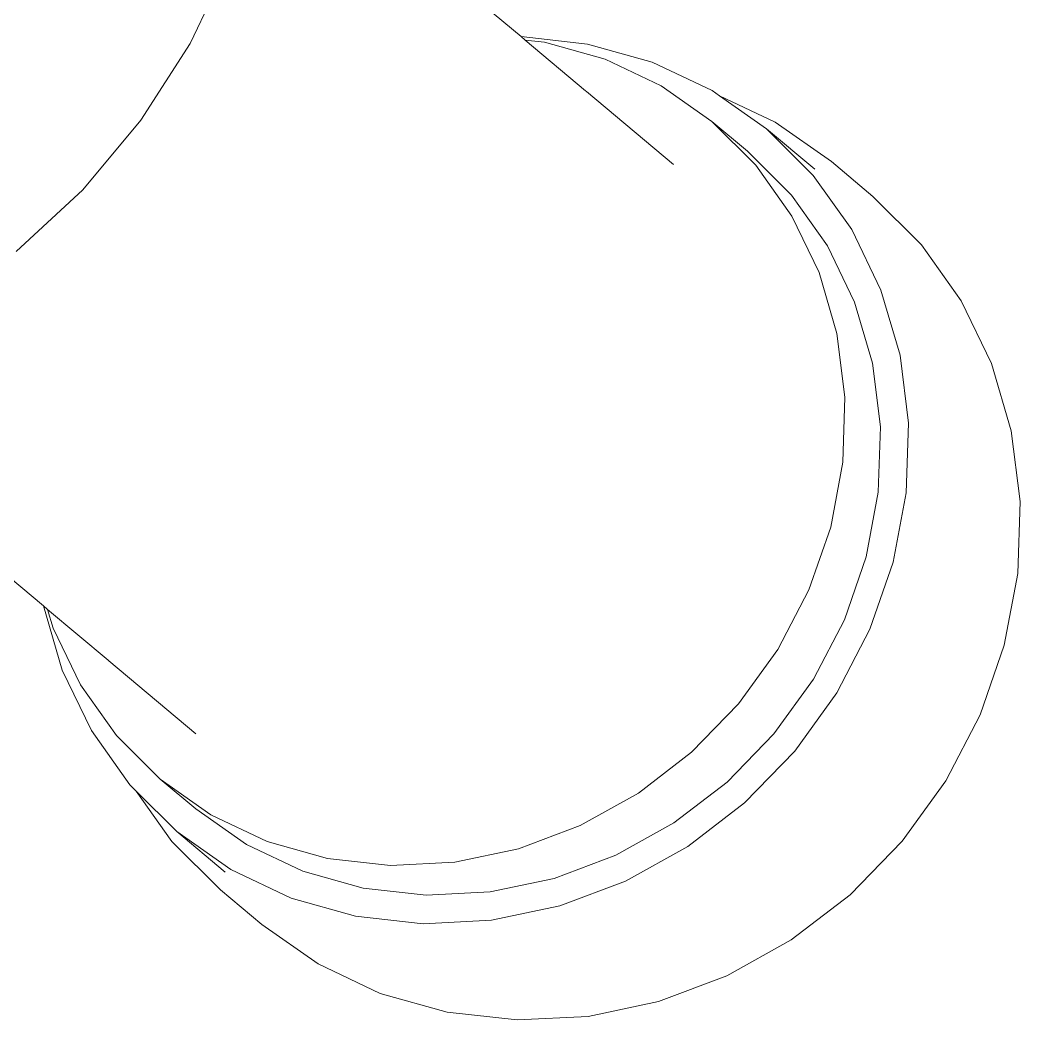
# Model space of a CAD drawing. Header units: metres. Extents: x 822482 to 822767, y 9662202 to 9662512.
# Drawn here: x 822661.87299 to 822661.90961, y 9662367.45537 to 9662367.49199 of the extents above; entities that cross this region are included whole.
import ezdxf

# ---------------------------------------------------------------- set-up
doc = ezdxf.new("R2010")
doc.units = ezdxf.units.M
doc.layers.add('#ARQ_MOB', color=250, linetype='Continuous', lineweight=0)
doc.layers.add('ARQ_NE_MOBILIÁRIOS', color=251, linetype='Continuous', lineweight=0)

# ---------------------------------------------------------------- blocks, each defined once
blk = doc.blocks.new('BEBEDOURO ACQUA GELATA')
at = {"layer": '#ARQ_MOB'}
for p, q in [((55941.3336, -10123.8948), (55941.0833, -10123.9163)), ((55941.3336, -10123.8948), (55941.0833, -10123.9163)), ((55941.3336, -10123.8948), (55941.0833, -10123.9163)), ((55941.3336, -10123.8948), (55941.0833, -10123.9163)), ((55941.3336, -10123.8948), (55941.0833, -10123.9163)), ((55941.3336, -10123.8948), (55941.0833, -10123.9163)), ((55941.3336, -10123.8948), (55941.0833, -10123.9163)), ((55941.3336, -10123.8948), (55941.0833, -10123.9163)), ((55941.5316, -10123.8948), (55941.3336, -10123.8948)), ((55941.5316, -10123.8948), (55941.3336, -10123.8948)), ((55941.5316, -10123.8948), (55941.3336, -10123.8948)), ((55941.5316, -10123.8948), (55941.3336, -10123.8948)), ((55941.5316, -10123.8948), (55941.3336, -10123.8948)), ((55941.5316, -10123.8948), (55941.3336, -10123.8948)), ((55941.5316, -10123.8948), (55941.3336, -10123.8948)), ((55941.5316, -10123.8948), (55941.3336, -10123.8948)), ((55941.7818, -10123.9163), (55941.5316, -10123.8948)), ((55941.7818, -10123.9163), (55941.5316, -10123.8948)), ((55941.7818, -10123.9163), (55941.5316, -10123.8948)), ((55941.7818, -10123.9163), (55941.5316, -10123.8948)), ((55941.7818, -10123.9163), (55941.5316, -10123.8948)), ((55941.7818, -10123.9163), (55941.5316, -10123.8948)), ((55941.7818, -10123.9163), (55941.5316, -10123.8948)), ((55941.7818, -10123.9163), (55941.5316, -10123.8948)), ((55941.0833, -10123.9163), (55940.865, -10123.9733)), ((55941.0833, -10123.9163), (55940.865, -10123.9733)), ((55941.0833, -10123.9163), (55940.865, -10123.9733)), ((55941.0833, -10123.9163), (55940.865, -10123.9733)), ((55941.0833, -10123.9163), (55940.865, -10123.9733)), ((55941.0833, -10123.9163), (55940.865, -10123.9733)), ((55941.0833, -10123.9163), (55940.865, -10123.9733)), ((55941.0833, -10123.9163), (55940.865, -10123.9733)), ((55942.026, -10123.98), (55941.7818, -10123.9163)), ((55942.026, -10123.98), (55941.7818, -10123.9163)), ((55942.026, -10123.98), (55941.7818, -10123.9163)), ((55942.026, -10123.98), (55941.7818, -10123.9163)), ((55942.026, -10123.98), (55941.7818, -10123.9163)), ((55942.026, -10123.98), (55941.7818, -10123.9163)), ((55942.026, -10123.98), (55941.7818, -10123.9163)), ((55942.026, -10123.98), (55941.7818, -10123.9163)), ((55940.5967, -10124.0376), (55940.8323, -10123.9761)), ((55940.5967, -10124.0376), (55940.8323, -10123.9761)), ((55940.5967, -10124.0376), (55940.8323, -10123.9761)), ((55940.5967, -10124.0376), (55940.8323, -10123.9761)), ((55940.5967, -10124.0376), (55940.8323, -10123.9761)), ((55940.5967, -10124.0376), (55940.8323, -10123.9761)), ((55940.5967, -10124.0376), (55940.8323, -10123.9761)), ((55940.5967, -10124.0376), (55940.8323, -10123.9761)), ((55940.8323, -10123.9761), (55940.865, -10123.9733)), ((55940.8323, -10123.9761), (55940.865, -10123.9733)), ((55940.8323, -10123.9761), (55940.865, -10123.9733)), ((55940.8323, -10123.9761), (55940.865, -10123.9733)), ((55940.8323, -10123.9761), (55940.865, -10123.9733)), ((55940.8323, -10123.9761), (55940.865, -10123.9733)), ((55940.8323, -10123.9761), (55940.865, -10123.9733)), ((55940.8323, -10123.9761), (55940.865, -10123.9733)), ((55940.865, -10123.9733), (55941.0739, -10123.9554)), ((55940.865, -10123.9733), (55941.0739, -10123.9554)), ((55940.865, -10123.9733), (55941.0739, -10123.9554)), ((55940.865, -10123.9733), (55941.0739, -10123.9554)), ((55940.865, -10123.9733), (55941.0739, -10123.9554)), ((55940.865, -10123.9733), (55941.0739, -10123.9554)), ((55940.865, -10123.9733), (55941.0739, -10123.9554)), ((55940.865, -10123.9733), (55941.0739, -10123.9554)), ((55941.0739, -10123.9554), (55941.3155, -10123.9761)), ((55941.0739, -10123.9554), (55941.3052, -10123.9554)), ((55941.0739, -10123.9554), (55941.3155, -10123.9761)), ((55941.0739, -10123.9554), (55941.3052, -10123.9554)), ((55941.0739, -10123.9554), (55941.3155, -10123.9761)), ((55941.0739, -10123.9554), (55941.3052, -10123.9554)), ((55941.0739, -10123.9554), (55941.3155, -10123.9761)), ((55941.0739, -10123.9554), (55941.3052, -10123.9554)), ((55941.0739, -10123.9554), (55941.3155, -10123.9761)), ((55941.0739, -10123.9554), (55941.3052, -10123.9554)), ((55941.0739, -10123.9554), (55941.3155, -10123.9761)), ((55941.0739, -10123.9554), (55941.3052, -10123.9554)), ((55941.0739, -10123.9554), (55941.3155, -10123.9761)), ((55941.0739, -10123.9554), (55941.3052, -10123.9554)), ((55941.0739, -10123.9554), (55941.3155, -10123.9761)), ((55941.0739, -10123.9554), (55941.3052, -10123.9554)), ((55941.3155, -10123.9761), (55941.5511, -10124.0376)), ((55941.3155, -10123.9761), (55941.5511, -10124.0376)), ((55941.3155, -10123.9761), (55941.5511, -10124.0376)), ((55941.3155, -10123.9761), (55941.5511, -10124.0376)), ((55941.3155, -10123.9761), (55941.5511, -10124.0376)), ((55941.3155, -10123.9761), (55941.5511, -10124.0376)), ((55941.3155, -10123.9761), (55941.5511, -10124.0376)), ((55941.3155, -10123.9761), (55941.5511, -10124.0376)), ((55942.2579, -10124.0845), (55942.026, -10123.98)), ((55942.2579, -10124.0845), (55942.026, -10123.98)), ((55942.2579, -10124.0845), (55942.026, -10123.98)), ((55942.2579, -10124.0845), (55942.026, -10123.98)), ((55942.2579, -10124.0845), (55942.026, -10123.98)), ((55942.2579, -10124.0845), (55942.026, -10123.98)), ((55942.2579, -10124.0845), (55942.026, -10123.98)), ((55942.2579, -10124.0845), (55942.026, -10123.98)), ((55940.3728, -10124.1385), (55940.5967, -10124.0376)), ((55940.3728, -10124.1385), (55940.5967, -10124.0376)), ((55940.3728, -10124.1385), (55940.5967, -10124.0376)), ((55940.3728, -10124.1385), (55940.5967, -10124.0376)), ((55940.3728, -10124.1385), (55940.5967, -10124.0376)), ((55940.3728, -10124.1385), (55940.5967, -10124.0376)), ((55940.3728, -10124.1385), (55940.5967, -10124.0376)), ((55940.3728, -10124.1385), (55940.5967, -10124.0376)), ((55941.5511, -10124.0376), (55941.775, -10124.1385)), ((55941.5511, -10124.0376), (55941.775, -10124.1385)), ((55941.5511, -10124.0376), (55941.775, -10124.1385)), ((55941.5511, -10124.0376), (55941.775, -10124.1385)), ((55941.5511, -10124.0376), (55941.775, -10124.1385)), ((55941.5511, -10124.0376), (55941.775, -10124.1385)), ((55941.5511, -10124.0376), (55941.775, -10124.1385)), ((55941.5511, -10124.0376), (55941.775, -10124.1385)), ((55940.6783, -10124.0827), (55940.4578, -10124.1403)), ((55940.6783, -10124.0827), (55940.4578, -10124.1403)), ((55940.6783, -10124.0827), (55940.4578, -10124.1403)), ((55940.6783, -10124.0827), (55940.4578, -10124.1403)), ((55940.6783, -10124.0827), (55940.4578, -10124.1403)), ((55940.6783, -10124.0827), (55940.4578, -10124.1403)), ((55940.6783, -10124.0827), (55940.4578, -10124.1403)), ((55940.6783, -10124.0827), (55940.4578, -10124.1403)), ((55940.9044, -10124.0634), (55940.6783, -10124.0827)), ((55940.9044, -10124.0634), (55940.6783, -10124.0827)), ((55940.9044, -10124.0634), (55940.6783, -10124.0827)), ((55940.9044, -10124.0634), (55940.6783, -10124.0827)), ((55940.9044, -10124.0634), (55940.6783, -10124.0827)), ((55940.9044, -10124.0634), (55940.6783, -10124.0827)), ((55940.9044, -10124.0634), (55940.6783, -10124.0827)), ((55940.9044, -10124.0634), (55940.6783, -10124.0827)), ((55941.0739, -10124.0634), (55940.9044, -10124.0634)), ((55941.1304, -10124.0827), (55940.9044, -10124.0634)), ((55941.0739, -10124.0634), (55940.9044, -10124.0634)), ((55941.1304, -10124.0827), (55940.9044, -10124.0634)), ((55941.0739, -10124.0634), (55940.9044, -10124.0634)), ((55941.1304, -10124.0827), (55940.9044, -10124.0634)), ((55941.0739, -10124.0634), (55940.9044, -10124.0634)), ((55941.1304, -10124.0827), (55940.9044, -10124.0634)), ((55941.0739, -10124.0634), (55940.9044, -10124.0634)), ((55941.1304, -10124.0827), (55940.9044, -10124.0634)), ((55941.0739, -10124.0634), (55940.9044, -10124.0634)), ((55941.1304, -10124.0827), (55940.9044, -10124.0634)), ((55941.0739, -10124.0634), (55940.9044, -10124.0634)), ((55941.1304, -10124.0827), (55940.9044, -10124.0634)), ((55941.0739, -10124.0634), (55940.9044, -10124.0634)), ((55941.1304, -10124.0827), (55940.9044, -10124.0634)), ((55941.3, -10124.0827), (55941.0739, -10124.0634)), ((55941.3, -10124.0827), (55941.0739, -10124.0634)), ((55941.3, -10124.0827), (55941.0739, -10124.0634)), ((55941.3, -10124.0827), (55941.0739, -10124.0634)), ((55941.3, -10124.0827), (55941.0739, -10124.0634)), ((55941.3, -10124.0827), (55941.0739, -10124.0634)), ((55941.3, -10124.0827), (55941.0739, -10124.0634)), ((55941.3, -10124.0827), (55941.0739, -10124.0634)), ((55941.3509, -10124.1403), (55941.1304, -10124.0827)), ((55941.3509, -10124.1403), (55941.1304, -10124.0827)), ((55941.3509, -10124.1403), (55941.1304, -10124.0827)), ((55941.3509, -10124.1403), (55941.1304, -10124.0827)), ((55941.3509, -10124.1403), (55941.1304, -10124.0827)), ((55941.3509, -10124.1403), (55941.1304, -10124.0827)), ((55941.3509, -10124.1403), (55941.1304, -10124.0827)), ((55941.3509, -10124.1403), (55941.1304, -10124.0827)), ((55941.5205, -10124.1403), (55941.3, -10124.0827)), ((55941.5205, -10124.1403), (55941.3, -10124.0827)), ((55941.5205, -10124.1403), (55941.3, -10124.0827)), ((55941.5205, -10124.1403), (55941.3, -10124.0827)), ((55941.5205, -10124.1403), (55941.3, -10124.0827)), ((55941.5205, -10124.1403), (55941.3, -10124.0827)), ((55941.5205, -10124.1403), (55941.3, -10124.0827)), ((55941.5205, -10124.1403), (55941.3, -10124.0827)), ((55942.472, -10124.2272), (55942.2579, -10124.0845)), ((55942.472, -10124.2272), (55942.2579, -10124.0845)), ((55942.472, -10124.2272), (55942.2579, -10124.0845)), ((55942.472, -10124.2272), (55942.2579, -10124.0845)), ((55942.472, -10124.2272), (55942.2579, -10124.0845)), ((55942.472, -10124.2272), (55942.2579, -10124.0845)), ((55942.472, -10124.2272), (55942.2579, -10124.0845)), ((55942.472, -10124.2272), (55942.2579, -10124.0845)), ((55940.1688, -10124.2744), (55940.3728, -10124.1385)), ((55940.1688, -10124.2744), (55940.3728, -10124.1385)), ((55940.1688, -10124.2744), (55940.3728, -10124.1385)), ((55940.1688, -10124.2744), (55940.3728, -10124.1385)), ((55940.1688, -10124.2744), (55940.3728, -10124.1385)), ((55940.1688, -10124.2744), (55940.3728, -10124.1385)), ((55940.1688, -10124.2744), (55940.3728, -10124.1385)), ((55940.1688, -10124.2744), (55940.3728, -10124.1385)), ((55940.4578, -10124.1403), (55940.2483, -10124.2347)), ((55940.4578, -10124.1403), (55940.2483, -10124.2347)), ((55940.4578, -10124.1403), (55940.2483, -10124.2347)), ((55940.4578, -10124.1403), (55940.2483, -10124.2347)), ((55940.4578, -10124.1403), (55940.2483, -10124.2347)), ((55940.4578, -10124.1403), (55940.2483, -10124.2347)), ((55940.4578, -10124.1403), (55940.2483, -10124.2347)), ((55940.4578, -10124.1403), (55940.2483, -10124.2347)), ((55941.5604, -10124.2347), (55941.3509, -10124.1403)), ((55941.5604, -10124.2347), (55941.3509, -10124.1403)), ((55941.5604, -10124.2347), (55941.3509, -10124.1403)), ((55941.5604, -10124.2347), (55941.3509, -10124.1403)), ((55941.5604, -10124.2347), (55941.3509, -10124.1403)), ((55941.5604, -10124.2347), (55941.3509, -10124.1403)), ((55941.5604, -10124.2347), (55941.3509, -10124.1403)), ((55941.5604, -10124.2347), (55941.3509, -10124.1403)), ((55941.7299, -10124.2347), (55941.5205, -10124.1403)), ((55941.7299, -10124.2347), (55941.5205, -10124.1403)), ((55941.7299, -10124.2347), (55941.5205, -10124.1403)), ((55941.7299, -10124.2347), (55941.5205, -10124.1403)), ((55941.7299, -10124.2347), (55941.5205, -10124.1403)), ((55941.7299, -10124.2347), (55941.5205, -10124.1403)), ((55941.7299, -10124.2347), (55941.5205, -10124.1403)), ((55941.7299, -10124.2347), (55941.5205, -10124.1403)), ((55941.775, -10124.1385), (55941.9816, -10124.2762)), ((55941.775, -10124.1385), (55941.9816, -10124.2762)), ((55941.775, -10124.1385), (55941.9816, -10124.2762)), ((55941.775, -10124.1385), (55941.9816, -10124.2762)), ((55941.775, -10124.1385), (55941.9816, -10124.2762)), ((55941.775, -10124.1385), (55941.9816, -10124.2762)), ((55941.775, -10124.1385), (55941.9816, -10124.2762)), ((55941.775, -10124.1385), (55941.9816, -10124.2762)), ((55940.2483, -10124.2347), (55940.1887, -10124.2744)), ((55940.2483, -10124.2347), (55940.1887, -10124.2744)), ((55940.2483, -10124.2347), (55940.1887, -10124.2744)), ((55940.2483, -10124.2347), (55940.1887, -10124.2744)), ((55940.2483, -10124.2347), (55940.1887, -10124.2744)), ((55940.2483, -10124.2347), (55940.1887, -10124.2744)), ((55940.2483, -10124.2347), (55940.1887, -10124.2744)), ((55940.2483, -10124.2347), (55940.1887, -10124.2744)), ((55941.7537, -10124.3636), (55941.5604, -10124.2347)), ((55941.7537, -10124.3636), (55941.5604, -10124.2347)), ((55941.7537, -10124.3636), (55941.5604, -10124.2347)), ((55941.7537, -10124.3636), (55941.5604, -10124.2347)), ((55941.7537, -10124.3636), (55941.5604, -10124.2347)), ((55941.7537, -10124.3636), (55941.5604, -10124.2347)), ((55941.7537, -10124.3636), (55941.5604, -10124.2347)), ((55941.7537, -10124.3636), (55941.5604, -10124.2347)), ((55941.9233, -10124.3636), (55941.7299, -10124.2347)), ((55941.9233, -10124.3636), (55941.7299, -10124.2347)), ((55941.9233, -10124.3636), (55941.7299, -10124.2347)), ((55941.9233, -10124.3636), (55941.7299, -10124.2347)), ((55941.9233, -10124.3636), (55941.7299, -10124.2347)), ((55941.9233, -10124.3636), (55941.7299, -10124.2347)), ((55941.9233, -10124.3636), (55941.7299, -10124.2347)), ((55941.9233, -10124.3636), (55941.7299, -10124.2347)), ((55942.6629, -10124.4046), (55942.472, -10124.2272)), ((55942.6629, -10124.4046), (55942.472, -10124.2272)), ((55942.6629, -10124.4046), (55942.472, -10124.2272)), ((55942.6629, -10124.4046), (55942.472, -10124.2272)), ((55942.6629, -10124.4046), (55942.472, -10124.2272)), ((55942.6629, -10124.4046), (55942.472, -10124.2272)), ((55942.6629, -10124.4046), (55942.472, -10124.2272)), ((55942.6629, -10124.4046), (55942.472, -10124.2272)), ((55940.1688, -10124.2744), (55937.8441, -10124.2744)), ((55940.1688, -10124.2744), (55937.8441, -10124.2744)), ((55940.1688, -10124.2744), (55937.8441, -10124.2744)), ((55940.1688, -10124.2744), (55937.8441, -10124.2744)), ((55940.1688, -10124.2744), (55937.8441, -10124.2744)), ((55940.1688, -10124.2744), (55937.8441, -10124.2744)), ((55940.1688, -10124.2744), (55937.8441, -10124.2744)), ((55940.1688, -10124.2744), (55937.8441, -10124.2744)), ((55940.1887, -10124.2744), (55940.1688, -10124.2744)), ((55940.1887, -10124.2744), (55940.1688, -10124.2744)), ((55940.1887, -10124.2744), (55940.1688, -10124.2744)), ((55940.1887, -10124.2744), (55940.1688, -10124.2744)), ((55940.1887, -10124.2744), (55940.1688, -10124.2744)), ((55940.1887, -10124.2744), (55940.1688, -10124.2744)), ((55940.1887, -10124.2744), (55940.1688, -10124.2744)), ((55940.1887, -10124.2744), (55940.1688, -10124.2744)), ((55940.4777, -10124.2744), (55940.1887, -10124.2744)), ((55940.4777, -10124.2744), (55940.1887, -10124.2744)), ((55940.4777, -10124.2744), (55940.1887, -10124.2744)), ((55940.4777, -10124.2744), (55940.1887, -10124.2744)), ((55940.4777, -10124.2744), (55940.1887, -10124.2744)), ((55940.4777, -10124.2744), (55940.1887, -10124.2744)), ((55940.4777, -10124.2744), (55940.1887, -10124.2744)), ((55940.4777, -10124.2744), (55940.1887, -10124.2744)), ((55940.4813, -10124.2745), (55940.4777, -10124.2744)), ((55940.4813, -10124.2745), (55940.4777, -10124.2744)), ((55940.4813, -10124.2745), (55940.4777, -10124.2744)), ((55940.4813, -10124.2745), (55940.4777, -10124.2744)), ((55940.4813, -10124.2745), (55940.4777, -10124.2744)), ((55940.4813, -10124.2745), (55940.4777, -10124.2744)), ((55940.4813, -10124.2745), (55940.4777, -10124.2744)), ((55940.4813, -10124.2745), (55940.4777, -10124.2744)), ((55940.4813, -10124.2745), (55940.8971, -10124.2744)), ((55940.4813, -10124.2745), (55940.8971, -10124.2744)), ((55940.4813, -10124.2745), (55940.8971, -10124.2744)), ((55940.4813, -10124.2745), (55940.8971, -10124.2744)), ((55940.4813, -10124.2745), (55940.8971, -10124.2744)), ((55940.4813, -10124.2745), (55940.8971, -10124.2744)), ((55940.4813, -10124.2745), (55940.8971, -10124.2744)), ((55940.4813, -10124.2745), (55940.8971, -10124.2744)), ((55941.9816, -10124.2762), (55942.1659, -10124.4474)), ((55941.9816, -10124.2762), (55942.1659, -10124.4474)), ((55941.9816, -10124.2762), (55942.1659, -10124.4474)), ((55941.9816, -10124.2762), (55942.1659, -10124.4474)), ((55941.9816, -10124.2762), (55942.1659, -10124.4474)), ((55941.9816, -10124.2762), (55942.1659, -10124.4474)), ((55941.9816, -10124.2762), (55942.1659, -10124.4474)), ((55941.9816, -10124.2762), (55942.1659, -10124.4474)), ((55941.9261, -10124.5237), (55941.7537, -10124.3636)), ((55941.9261, -10124.5237), (55941.7537, -10124.3636)), ((55941.9261, -10124.5237), (55941.7537, -10124.3636)), ((55941.9261, -10124.5237), (55941.7537, -10124.3636)), ((55941.9261, -10124.5237), (55941.7537, -10124.3636)), ((55941.9261, -10124.5237), (55941.7537, -10124.3636)), ((55941.9261, -10124.5237), (55941.7537, -10124.3636)), ((55941.9261, -10124.5237), (55941.7537, -10124.3636)), ((55942.0957, -10124.5237), (55941.9233, -10124.3636)), ((55942.0957, -10124.5237), (55941.9233, -10124.3636)), ((55942.0957, -10124.5237), (55941.9233, -10124.3636)), ((55942.0957, -10124.5237), (55941.9233, -10124.3636)), ((55942.0957, -10124.5237), (55941.9233, -10124.3636)), ((55942.0957, -10124.5237), (55941.9233, -10124.3636)), ((55942.0957, -10124.5237), (55941.9233, -10124.3636)), ((55942.0957, -10124.5237), (55941.9233, -10124.3636)), ((55942.826, -10124.6122), (55942.6629, -10124.4046)), ((55942.826, -10124.6122), (55942.6629, -10124.4046)), ((55942.826, -10124.6122), (55942.6629, -10124.4046)), ((55942.826, -10124.6122), (55942.6629, -10124.4046)), ((55942.826, -10124.6122), (55942.6629, -10124.4046)), ((55942.826, -10124.6122), (55942.6629, -10124.4046)), ((55942.826, -10124.6122), (55942.6629, -10124.4046)), ((55942.826, -10124.6122), (55942.6629, -10124.4046)), ((55942.1659, -10124.4474), (55942.3233, -10124.6478)), ((55942.1659, -10124.4474), (55942.3233, -10124.6478)), ((55942.1659, -10124.4474), (55942.3233, -10124.6478)), ((55942.1659, -10124.4474), (55942.3233, -10124.6478)), ((55942.1659, -10124.4474), (55942.3233, -10124.6478)), ((55942.1659, -10124.4474), (55942.3233, -10124.6478)), ((55942.1659, -10124.4474), (55942.3233, -10124.6478)), ((55942.1659, -10124.4474), (55942.3233, -10124.6478)), ((55942.0734, -10124.7113), (55941.9261, -10124.5237)), ((55942.0734, -10124.7113), (55941.9261, -10124.5237)), ((55942.0734, -10124.7113), (55941.9261, -10124.5237)), ((55942.0734, -10124.7113), (55941.9261, -10124.5237)), ((55942.0734, -10124.7113), (55941.9261, -10124.5237)), ((55942.0734, -10124.7113), (55941.9261, -10124.5237)), ((55942.0734, -10124.7113), (55941.9261, -10124.5237)), ((55942.0734, -10124.7113), (55941.9261, -10124.5237)), ((55942.243, -10124.7113), (55942.0957, -10124.5237)), ((55942.243, -10124.7113), (55942.0957, -10124.5237)), ((55942.243, -10124.7113), (55942.0957, -10124.5237)), ((55942.243, -10124.7113), (55942.0957, -10124.5237)), ((55942.243, -10124.7113), (55942.0957, -10124.5237)), ((55942.243, -10124.7113), (55942.0957, -10124.5237)), ((55942.243, -10124.7113), (55942.0957, -10124.5237)), ((55942.243, -10124.7113), (55942.0957, -10124.5237)), ((55942.9571, -10124.8451), (55942.826, -10124.6122)), ((55942.9571, -10124.8451), (55942.826, -10124.6122)), ((55942.9571, -10124.8451), (55942.826, -10124.6122)), ((55942.9571, -10124.8451), (55942.826, -10124.6122)), ((55942.9571, -10124.8451), (55942.826, -10124.6122)), ((55942.9571, -10124.8451), (55942.826, -10124.6122)), ((55942.9571, -10124.8451), (55942.826, -10124.6122)), ((55942.9571, -10124.8451), (55942.826, -10124.6122)), ((55942.3233, -10124.6478), (55942.4499, -10124.8725)), ((55942.3233, -10124.6478), (55942.4499, -10124.8725)), ((55942.3233, -10124.6478), (55942.4499, -10124.8725)), ((55942.3233, -10124.6478), (55942.4499, -10124.8725)), ((55942.3233, -10124.6478), (55942.4499, -10124.8725)), ((55942.3233, -10124.6478), (55942.4499, -10124.8725)), ((55942.3233, -10124.6478), (55942.4499, -10124.8725)), ((55942.3233, -10124.6478), (55942.4499, -10124.8725)), ((55942.1919, -10124.9216), (55942.0734, -10124.7113)), ((55942.1919, -10124.9216), (55942.0734, -10124.7113)), ((55942.1919, -10124.9216), (55942.0734, -10124.7113)), ((55942.1919, -10124.9216), (55942.0734, -10124.7113)), ((55942.1919, -10124.9216), (55942.0734, -10124.7113)), ((55942.1919, -10124.9216), (55942.0734, -10124.7113)), ((55942.1919, -10124.9216), (55942.0734, -10124.7113)), ((55942.1919, -10124.9216), (55942.0734, -10124.7113)), ((55942.3614, -10124.9216), (55942.243, -10124.7113)), ((55942.3614, -10124.9216), (55942.243, -10124.7113)), ((55942.3614, -10124.9216), (55942.243, -10124.7113)), ((55942.3614, -10124.9216), (55942.243, -10124.7113)), ((55942.3614, -10124.9216), (55942.243, -10124.7113)), ((55942.3614, -10124.9216), (55942.243, -10124.7113)), ((55942.3614, -10124.9216), (55942.243, -10124.7113)), ((55942.3614, -10124.9216), (55942.243, -10124.7113)), ((55939.2568, -10125.073), (55939.1743, -10124.7508)), ((55939.2568, -10125.073), (55939.1743, -10124.7508)), ((55939.2568, -10125.073), (55939.1743, -10124.7508)), ((55939.2568, -10125.073), (55939.1743, -10124.7508)), ((55939.2568, -10125.073), (55939.1743, -10124.7508)), ((55939.2568, -10125.073), (55939.1743, -10124.7508)), ((55939.2568, -10125.073), (55939.1743, -10124.7508)), ((55939.2568, -10125.073), (55939.1743, -10124.7508)), ((55943.0532, -10125.0973), (55942.9571, -10124.8451)), ((55943.0532, -10125.0973), (55942.9571, -10124.8451)), ((55943.0532, -10125.0973), (55942.9571, -10124.8451)), ((55943.0532, -10125.0973), (55942.9571, -10124.8451)), ((55943.0532, -10125.0973), (55942.9571, -10124.8451)), ((55943.0532, -10125.0973), (55942.9571, -10124.8451)), ((55943.0532, -10125.0973), (55942.9571, -10124.8451)), ((55943.0532, -10125.0973), (55942.9571, -10124.8451)), ((55942.4499, -10124.8725), (55942.5426, -10125.1161)), ((55942.4499, -10124.8725), (55942.5426, -10125.1161)), ((55942.4499, -10124.8725), (55942.5426, -10125.1161)), ((55942.4499, -10124.8725), (55942.5426, -10125.1161)), ((55942.4499, -10124.8725), (55942.5426, -10125.1161)), ((55942.4499, -10124.8725), (55942.5426, -10125.1161)), ((55942.4499, -10124.8725), (55942.5426, -10125.1161)), ((55942.4499, -10124.8725), (55942.5426, -10125.1161)), ((55942.2787, -10125.1494), (55942.1919, -10124.9216)), ((55942.2787, -10125.1494), (55942.1919, -10124.9216)), ((55942.2787, -10125.1494), (55942.1919, -10124.9216)), ((55942.2787, -10125.1494), (55942.1919, -10124.9216)), ((55942.2787, -10125.1494), (55942.1919, -10124.9216)), ((55942.2787, -10125.1494), (55942.1919, -10124.9216)), ((55942.2787, -10125.1494), (55942.1919, -10124.9216)), ((55942.2787, -10125.1494), (55942.1919, -10124.9216)), ((55942.4482, -10125.1494), (55942.3614, -10124.9216)), ((55942.4482, -10125.1494), (55942.3614, -10124.9216)), ((55942.4482, -10125.1494), (55942.3614, -10124.9216)), ((55942.4482, -10125.1494), (55942.3614, -10124.9216)), ((55942.4482, -10125.1494), (55942.3614, -10124.9216)), ((55942.4482, -10125.1494), (55942.3614, -10124.9216)), ((55942.4482, -10125.1494), (55942.3614, -10124.9216)), ((55942.4482, -10125.1494), (55942.3614, -10124.9216)), ((55939.2568, -10125.073), (55939.2987, -10125.4028)), ((55939.2568, -10125.073), (55939.2987, -10125.4028)), ((55939.2568, -10125.073), (55939.2987, -10125.4028)), ((55939.2568, -10125.073), (55939.2987, -10125.4028)), ((55939.2568, -10125.073), (55939.2987, -10125.4028)), ((55939.2568, -10125.073), (55939.2987, -10125.4028)), ((55939.2568, -10125.073), (55939.2987, -10125.4028)), ((55939.2568, -10125.073), (55939.2987, -10125.4028)), ((55943.1118, -10125.3629), (55943.0532, -10125.0973)), ((55943.1118, -10125.3629), (55943.0532, -10125.0973)), ((55943.1118, -10125.3629), (55943.0532, -10125.0973)), ((55943.1118, -10125.3629), (55943.0532, -10125.0973)), ((55943.1118, -10125.3629), (55943.0532, -10125.0973)), ((55943.1118, -10125.3629), (55943.0532, -10125.0973)), ((55943.1118, -10125.3629), (55943.0532, -10125.0973)), ((55943.1118, -10125.3629), (55943.0532, -10125.0973)), ((55942.3316, -10125.3892), (55942.2787, -10125.1494)), ((55942.3316, -10125.3892), (55942.2787, -10125.1494)), ((55942.3316, -10125.3892), (55942.2787, -10125.1494)), ((55942.3316, -10125.3892), (55942.2787, -10125.1494)), ((55942.3316, -10125.3892), (55942.2787, -10125.1494)), ((55942.3316, -10125.3892), (55942.2787, -10125.1494)), ((55942.3316, -10125.3892), (55942.2787, -10125.1494)), ((55942.3316, -10125.3892), (55942.2787, -10125.1494)), ((55942.5012, -10125.3892), (55942.4482, -10125.1494)), ((55942.5012, -10125.3892), (55942.4482, -10125.1494)), ((55942.5012, -10125.3892), (55942.4482, -10125.1494)), ((55942.5012, -10125.3892), (55942.4482, -10125.1494)), ((55942.5012, -10125.3892), (55942.4482, -10125.1494)), ((55942.5012, -10125.3892), (55942.4482, -10125.1494)), ((55942.5012, -10125.3892), (55942.4482, -10125.1494)), ((55942.5012, -10125.3892), (55942.4482, -10125.1494)), ((55942.5426, -10125.1161), (55942.5992, -10125.3724)), ((55942.5426, -10125.1161), (55942.5992, -10125.3724)), ((55942.5426, -10125.1161), (55942.5992, -10125.3724)), ((55942.5426, -10125.1161), (55942.5992, -10125.3724)), ((55942.5426, -10125.1161), (55942.5992, -10125.3724)), ((55942.5426, -10125.1161), (55942.5992, -10125.3724)), ((55942.5426, -10125.1161), (55942.5992, -10125.3724)), ((55942.5426, -10125.1161), (55942.5992, -10125.3724)), ((55943.1315, -10125.6351), (55943.1118, -10125.3629)), ((55943.1315, -10125.6351), (55943.1118, -10125.3629)), ((55943.1315, -10125.6351), (55943.1118, -10125.3629)), ((55943.1315, -10125.6351), (55943.1118, -10125.3629)), ((55943.1315, -10125.6351), (55943.1118, -10125.3629)), ((55943.1315, -10125.6351), (55943.1118, -10125.3629)), ((55943.1315, -10125.6351), (55943.1118, -10125.3629)), ((55943.1315, -10125.6351), (55943.1118, -10125.3629)), ((55939.2987, -10125.4028), (55939.2993, -10125.7354)), ((55939.2987, -10125.4028), (55939.2993, -10125.7354)), ((55939.2987, -10125.4028), (55939.2993, -10125.7354)), ((55939.2987, -10125.4028), (55939.2993, -10125.7354)), ((55939.2987, -10125.4028), (55939.2993, -10125.7354)), ((55939.2987, -10125.4028), (55939.2993, -10125.7354)), ((55939.2987, -10125.4028), (55939.2993, -10125.7354)), ((55939.2987, -10125.4028), (55939.2993, -10125.7354)), ((55942.3494, -10125.6351), (55942.3316, -10125.3892)), ((55942.3494, -10125.6351), (55942.3316, -10125.3892)), ((55942.3494, -10125.6351), (55942.3316, -10125.3892)), ((55942.3494, -10125.6351), (55942.3316, -10125.3892)), ((55942.3494, -10125.6351), (55942.3316, -10125.3892)), ((55942.3494, -10125.6351), (55942.3316, -10125.3892)), ((55942.3494, -10125.6351), (55942.3316, -10125.3892)), ((55942.3494, -10125.6351), (55942.3316, -10125.3892)), ((55942.5189, -10125.6351), (55942.5012, -10125.3892)), ((55942.5189, -10125.6351), (55942.5012, -10125.3892)), ((55942.5189, -10125.6351), (55942.5012, -10125.3892)), ((55942.5189, -10125.6351), (55942.5012, -10125.3892)), ((55942.5189, -10125.6351), (55942.5012, -10125.3892)), ((55942.5189, -10125.6351), (55942.5012, -10125.3892)), ((55942.5189, -10125.6351), (55942.5012, -10125.3892)), ((55942.5189, -10125.6351), (55942.5012, -10125.3892)), ((55942.5992, -10125.3724), (55942.6182, -10125.6351)), ((55942.5992, -10125.3724), (55942.6182, -10125.6351)), ((55942.5992, -10125.3724), (55942.6182, -10125.6351)), ((55942.5992, -10125.3724), (55942.6182, -10125.6351)), ((55942.5992, -10125.3724), (55942.6182, -10125.6351)), ((55942.5992, -10125.3724), (55942.6182, -10125.6351)), ((55942.5992, -10125.3724), (55942.6182, -10125.6351)), ((55942.5992, -10125.3724), (55942.6182, -10125.6351)), ((55942.3316, -10125.881), (55942.3494, -10125.6351)), ((55942.3316, -10125.881), (55942.3494, -10125.6351)), ((55942.3316, -10125.881), (55942.3494, -10125.6351)), ((55942.3316, -10125.881), (55942.3494, -10125.6351)), ((55942.3316, -10125.881), (55942.3494, -10125.6351)), ((55942.3316, -10125.881), (55942.3494, -10125.6351)), ((55942.3316, -10125.881), (55942.3494, -10125.6351)), ((55942.3316, -10125.881), (55942.3494, -10125.6351)), ((55942.5012, -10125.881), (55942.5189, -10125.6351)), ((55942.5012, -10125.881), (55942.5189, -10125.6351)), ((55942.5012, -10125.881), (55942.5189, -10125.6351)), ((55942.5012, -10125.881), (55942.5189, -10125.6351)), ((55942.5012, -10125.881), (55942.5189, -10125.6351)), ((55942.5012, -10125.881), (55942.5189, -10125.6351)), ((55942.5012, -10125.881), (55942.5189, -10125.6351)), ((55942.5012, -10125.881), (55942.5189, -10125.6351)), ((55942.6182, -10125.6351), (55942.5992, -10125.8979)), ((55942.6182, -10125.6351), (55942.5992, -10125.8979)), ((55942.6182, -10125.6351), (55942.5992, -10125.8979)), ((55942.6182, -10125.6351), (55942.5992, -10125.8979)), ((55942.6182, -10125.6351), (55942.5992, -10125.8979)), ((55942.6182, -10125.6351), (55942.5992, -10125.8979)), ((55942.6182, -10125.6351), (55942.5992, -10125.8979)), ((55942.6182, -10125.6351), (55942.5992, -10125.8979)), ((55943.1118, -10125.9074), (55943.1315, -10125.6351)), ((55943.1118, -10125.9074), (55943.1315, -10125.6351)), ((55943.1118, -10125.9074), (55943.1315, -10125.6351)), ((55943.1118, -10125.9074), (55943.1315, -10125.6351)), ((55943.1118, -10125.9074), (55943.1315, -10125.6351)), ((55943.1118, -10125.9074), (55943.1315, -10125.6351)), ((55943.1118, -10125.9074), (55943.1315, -10125.6351)), ((55943.1118, -10125.9074), (55943.1315, -10125.6351)), ((55939.2586, -10126.0654), (55939.2993, -10125.7354)), ((55939.2586, -10126.0654), (55939.2993, -10125.7354)), ((55939.2586, -10126.0654), (55939.2993, -10125.7354)), ((55939.2586, -10126.0654), (55939.2993, -10125.7354)), ((55939.2586, -10126.0654), (55939.2993, -10125.7354)), ((55939.2586, -10126.0654), (55939.2993, -10125.7354)), ((55939.2586, -10126.0654), (55939.2993, -10125.7354)), ((55939.2586, -10126.0654), (55939.2993, -10125.7354)), ((55942.2787, -10126.1208), (55942.3316, -10125.881)), ((55942.2787, -10126.1208), (55942.3316, -10125.881)), ((55942.2787, -10126.1208), (55942.3316, -10125.881)), ((55942.2787, -10126.1208), (55942.3316, -10125.881)), ((55942.2787, -10126.1208), (55942.3316, -10125.881)), ((55942.2787, -10126.1208), (55942.3316, -10125.881)), ((55942.2787, -10126.1208), (55942.3316, -10125.881)), ((55942.2787, -10126.1208), (55942.3316, -10125.881)), ((55942.4482, -10126.1208), (55942.5012, -10125.881)), ((55942.4482, -10126.1208), (55942.5012, -10125.881)), ((55942.4482, -10126.1208), (55942.5012, -10125.881)), ((55942.4482, -10126.1208), (55942.5012, -10125.881)), ((55942.4482, -10126.1208), (55942.5012, -10125.881)), ((55942.4482, -10126.1208), (55942.5012, -10125.881)), ((55942.4482, -10126.1208), (55942.5012, -10125.881)), ((55942.4482, -10126.1208), (55942.5012, -10125.881)), ((55942.5992, -10125.8979), (55942.5426, -10126.1542)), ((55942.5992, -10125.8979), (55942.5426, -10126.1542)), ((55942.5992, -10125.8979), (55942.5426, -10126.1542)), ((55942.5992, -10125.8979), (55942.5426, -10126.1542)), ((55942.5992, -10125.8979), (55942.5426, -10126.1542)), ((55942.5992, -10125.8979), (55942.5426, -10126.1542)), ((55942.5992, -10125.8979), (55942.5426, -10126.1542)), ((55942.5992, -10125.8979), (55942.5426, -10126.1542)), ((55943.0532, -10126.1729), (55943.1118, -10125.9074)), ((55943.0532, -10126.1729), (55943.1118, -10125.9074)), ((55943.0532, -10126.1729), (55943.1118, -10125.9074)), ((55943.0532, -10126.1729), (55943.1118, -10125.9074)), ((55943.0532, -10126.1729), (55943.1118, -10125.9074)), ((55943.0532, -10126.1729), (55943.1118, -10125.9074)), ((55943.0532, -10126.1729), (55943.1118, -10125.9074)), ((55943.0532, -10126.1729), (55943.1118, -10125.9074)), ((55942.1919, -10126.3487), (55942.2787, -10126.1208)), ((55942.1919, -10126.3487), (55942.2787, -10126.1208)), ((55942.1919, -10126.3487), (55942.2787, -10126.1208)), ((55942.1919, -10126.3487), (55942.2787, -10126.1208)), ((55942.1919, -10126.3487), (55942.2787, -10126.1208)), ((55942.1919, -10126.3487), (55942.2787, -10126.1208)), ((55942.1919, -10126.3487), (55942.2787, -10126.1208)), ((55942.1919, -10126.3487), (55942.2787, -10126.1208)), ((55942.3614, -10126.3487), (55942.4482, -10126.1208)), ((55942.3614, -10126.3487), (55942.4482, -10126.1208)), ((55942.3614, -10126.3487), (55942.4482, -10126.1208)), ((55942.3614, -10126.3487), (55942.4482, -10126.1208)), ((55942.3614, -10126.3487), (55942.4482, -10126.1208)), ((55942.3614, -10126.3487), (55942.4482, -10126.1208)), ((55942.3614, -10126.3487), (55942.4482, -10126.1208)), ((55942.3614, -10126.3487), (55942.4482, -10126.1208)), ((55942.5426, -10126.1542), (55942.4499, -10126.3977)), ((55942.5426, -10126.1542), (55942.4499, -10126.3977)), ((55942.5426, -10126.1542), (55942.4499, -10126.3977)), ((55942.5426, -10126.1542), (55942.4499, -10126.3977)), ((55942.5426, -10126.1542), (55942.4499, -10126.3977)), ((55942.5426, -10126.1542), (55942.4499, -10126.3977)), ((55942.5426, -10126.1542), (55942.4499, -10126.3977)), ((55942.5426, -10126.1542), (55942.4499, -10126.3977)), ((55942.9571, -10126.4252), (55943.0532, -10126.1729)), ((55942.9571, -10126.4252), (55943.0532, -10126.1729)), ((55942.9571, -10126.4252), (55943.0532, -10126.1729)), ((55942.9571, -10126.4252), (55943.0532, -10126.1729)), ((55942.9571, -10126.4252), (55943.0532, -10126.1729)), ((55942.9571, -10126.4252), (55943.0532, -10126.1729)), ((55942.9571, -10126.4252), (55943.0532, -10126.1729)), ((55942.9571, -10126.4252), (55943.0532, -10126.1729)), ((55942.0734, -10126.559), (55942.1919, -10126.3487)), ((55942.0734, -10126.559), (55942.1919, -10126.3487)), ((55942.0734, -10126.559), (55942.1919, -10126.3487)), ((55942.0734, -10126.559), (55942.1919, -10126.3487)), ((55942.0734, -10126.559), (55942.1919, -10126.3487)), ((55942.0734, -10126.559), (55942.1919, -10126.3487)), ((55942.0734, -10126.559), (55942.1919, -10126.3487)), ((55942.0734, -10126.559), (55942.1919, -10126.3487)), ((55942.243, -10126.559), (55942.3614, -10126.3487)), ((55942.243, -10126.559), (55942.3614, -10126.3487)), ((55942.243, -10126.559), (55942.3614, -10126.3487)), ((55942.243, -10126.559), (55942.3614, -10126.3487)), ((55942.243, -10126.559), (55942.3614, -10126.3487)), ((55942.243, -10126.559), (55942.3614, -10126.3487)), ((55942.243, -10126.559), (55942.3614, -10126.3487)), ((55942.243, -10126.559), (55942.3614, -10126.3487)), ((55942.4499, -10126.3977), (55942.3233, -10126.6224)), ((55942.4499, -10126.3977), (55942.3233, -10126.6224)), ((55942.4499, -10126.3977), (55942.3233, -10126.6224)), ((55942.4499, -10126.3977), (55942.3233, -10126.6224)), ((55942.4499, -10126.3977), (55942.3233, -10126.6224)), ((55942.4499, -10126.3977), (55942.3233, -10126.6224)), ((55942.4499, -10126.3977), (55942.3233, -10126.6224)), ((55942.4499, -10126.3977), (55942.3233, -10126.6224)), ((55942.826, -10126.658), (55942.9571, -10126.4252)), ((55942.826, -10126.658), (55942.9571, -10126.4252)), ((55942.826, -10126.658), (55942.9571, -10126.4252)), ((55942.826, -10126.658), (55942.9571, -10126.4252)), ((55942.826, -10126.658), (55942.9571, -10126.4252)), ((55942.826, -10126.658), (55942.9571, -10126.4252)), ((55942.826, -10126.658), (55942.9571, -10126.4252)), ((55942.826, -10126.658), (55942.9571, -10126.4252)), ((55941.9261, -10126.7465), (55942.0734, -10126.559)), ((55941.9261, -10126.7465), (55942.0734, -10126.559)), ((55941.9261, -10126.7465), (55942.0734, -10126.559)), ((55941.9261, -10126.7465), (55942.0734, -10126.559)), ((55941.9261, -10126.7465), (55942.0734, -10126.559)), ((55941.9261, -10126.7465), (55942.0734, -10126.559)), ((55941.9261, -10126.7465), (55942.0734, -10126.559)), ((55941.9261, -10126.7465), (55942.0734, -10126.559)), ((55942.0957, -10126.7465), (55942.243, -10126.559)), ((55942.0957, -10126.7465), (55942.243, -10126.559)), ((55942.0957, -10126.7465), (55942.243, -10126.559)), ((55942.0957, -10126.7465), (55942.243, -10126.559)), ((55942.0957, -10126.7465), (55942.243, -10126.559)), ((55942.0957, -10126.7465), (55942.243, -10126.559)), ((55942.0957, -10126.7465), (55942.243, -10126.559)), ((55942.0957, -10126.7465), (55942.243, -10126.559)), ((55942.3233, -10126.6224), (55942.1659, -10126.8229)), ((55942.3233, -10126.6224), (55942.1659, -10126.8229)), ((55942.3233, -10126.6224), (55942.1659, -10126.8229)), ((55942.3233, -10126.6224), (55942.1659, -10126.8229)), ((55942.3233, -10126.6224), (55942.1659, -10126.8229)), ((55942.3233, -10126.6224), (55942.1659, -10126.8229)), ((55942.3233, -10126.6224), (55942.1659, -10126.8229)), ((55942.3233, -10126.6224), (55942.1659, -10126.8229)), ((55942.6629, -10126.8657), (55942.826, -10126.658)), ((55942.6629, -10126.8657), (55942.826, -10126.658)), ((55942.6629, -10126.8657), (55942.826, -10126.658)), ((55942.6629, -10126.8657), (55942.826, -10126.658)), ((55942.6629, -10126.8657), (55942.826, -10126.658)), ((55942.6629, -10126.8657), (55942.826, -10126.658)), ((55942.6629, -10126.8657), (55942.826, -10126.658)), ((55942.6629, -10126.8657), (55942.826, -10126.658)), ((55941.7537, -10126.9067), (55941.9261, -10126.7465)), ((55941.7537, -10126.9067), (55941.9261, -10126.7465)), ((55941.7537, -10126.9067), (55941.9261, -10126.7465)), ((55941.7537, -10126.9067), (55941.9261, -10126.7465)), ((55941.7537, -10126.9067), (55941.9261, -10126.7465)), ((55941.7537, -10126.9067), (55941.9261, -10126.7465)), ((55941.7537, -10126.9067), (55941.9261, -10126.7465)), ((55941.7537, -10126.9067), (55941.9261, -10126.7465)), ((55941.9233, -10126.9067), (55942.0957, -10126.7465)), ((55941.9233, -10126.9067), (55942.0957, -10126.7465)), ((55941.9233, -10126.9067), (55942.0957, -10126.7465)), ((55941.9233, -10126.9067), (55942.0957, -10126.7465)), ((55941.9233, -10126.9067), (55942.0957, -10126.7465)), ((55941.9233, -10126.9067), (55942.0957, -10126.7465)), ((55941.9233, -10126.9067), (55942.0957, -10126.7465)), ((55941.9233, -10126.9067), (55942.0957, -10126.7465)), ((55942.1659, -10126.8229), (55941.9816, -10126.994)), ((55942.1659, -10126.8229), (55941.9816, -10126.994)), ((55942.1659, -10126.8229), (55941.9816, -10126.994)), ((55942.1659, -10126.8229), (55941.9816, -10126.994)), ((55942.1659, -10126.8229), (55941.9816, -10126.994)), ((55942.1659, -10126.8229), (55941.9816, -10126.994)), ((55942.1659, -10126.8229), (55941.9816, -10126.994)), ((55942.1659, -10126.8229), (55941.9816, -10126.994)), ((55942.472, -10127.043), (55942.6629, -10126.8657)), ((55942.472, -10127.043), (55942.6629, -10126.8657)), ((55942.472, -10127.043), (55942.6629, -10126.8657)), ((55942.472, -10127.043), (55942.6629, -10126.8657)), ((55942.472, -10127.043), (55942.6629, -10126.8657)), ((55942.472, -10127.043), (55942.6629, -10126.8657)), ((55942.472, -10127.043), (55942.6629, -10126.8657)), ((55942.472, -10127.043), (55942.6629, -10126.8657)), ((55941.5604, -10127.0355), (55941.7537, -10126.9067)), ((55941.5604, -10127.0355), (55941.7537, -10126.9067)), ((55941.5604, -10127.0355), (55941.7537, -10126.9067)), ((55941.5604, -10127.0355), (55941.7537, -10126.9067)), ((55941.5604, -10127.0355), (55941.7537, -10126.9067)), ((55941.5604, -10127.0355), (55941.7537, -10126.9067)), ((55941.5604, -10127.0355), (55941.7537, -10126.9067)), ((55941.5604, -10127.0355), (55941.7537, -10126.9067)), ((55941.7299, -10127.0355), (55941.9233, -10126.9067)), ((55941.7299, -10127.0355), (55941.9233, -10126.9067)), ((55941.7299, -10127.0355), (55941.9233, -10126.9067)), ((55941.7299, -10127.0355), (55941.9233, -10126.9067)), ((55941.7299, -10127.0355), (55941.9233, -10126.9067)), ((55941.7299, -10127.0355), (55941.9233, -10126.9067)), ((55941.7299, -10127.0355), (55941.9233, -10126.9067)), ((55941.7299, -10127.0355), (55941.9233, -10126.9067)), ((55937.701, -10126.9958), (55940.1688, -10126.9958)), ((55937.701, -10126.9958), (55940.1688, -10126.9958)), ((55937.701, -10126.9958), (55940.1688, -10126.9958)), ((55937.701, -10126.9958), (55940.1688, -10126.9958)), ((55937.701, -10126.9958), (55940.1688, -10126.9958)), ((55937.701, -10126.9958), (55940.1688, -10126.9958)), ((55937.701, -10126.9958), (55940.1688, -10126.9958)), ((55937.701, -10126.9958), (55940.1688, -10126.9958)), ((55940.3728, -10127.1318), (55940.1688, -10126.9958)), ((55940.1887, -10126.9958), (55940.1688, -10126.9958)), ((55940.3728, -10127.1318), (55940.1688, -10126.9958)), ((55940.1887, -10126.9958), (55940.1688, -10126.9958)), ((55940.3728, -10127.1318), (55940.1688, -10126.9958)), ((55940.1887, -10126.9958), (55940.1688, -10126.9958)), ((55940.3728, -10127.1318), (55940.1688, -10126.9958)), ((55940.1887, -10126.9958), (55940.1688, -10126.9958)), ((55940.3728, -10127.1318), (55940.1688, -10126.9958)), ((55940.1887, -10126.9958), (55940.1688, -10126.9958)), ((55940.3728, -10127.1318), (55940.1688, -10126.9958)), ((55940.1887, -10126.9958), (55940.1688, -10126.9958)), ((55940.3728, -10127.1318), (55940.1688, -10126.9958)), ((55940.1887, -10126.9958), (55940.1688, -10126.9958)), ((55940.3728, -10127.1318), (55940.1688, -10126.9958)), ((55940.1887, -10126.9958), (55940.1688, -10126.9958)), ((55940.1887, -10126.9958), (55940.2483, -10127.0355)), ((55940.4777, -10126.9958), (55940.1887, -10126.9958)), ((55940.1887, -10126.9958), (55940.2483, -10127.0355)), ((55940.4777, -10126.9958), (55940.1887, -10126.9958)), ((55940.1887, -10126.9958), (55940.2483, -10127.0355)), ((55940.4777, -10126.9958), (55940.1887, -10126.9958)), ((55940.1887, -10126.9958), (55940.2483, -10127.0355)), ((55940.4777, -10126.9958), (55940.1887, -10126.9958)), ((55940.1887, -10126.9958), (55940.2483, -10127.0355)), ((55940.4777, -10126.9958), (55940.1887, -10126.9958)), ((55940.1887, -10126.9958), (55940.2483, -10127.0355)), ((55940.4777, -10126.9958), (55940.1887, -10126.9958)), ((55940.1887, -10126.9958), (55940.2483, -10127.0355)), ((55940.4777, -10126.9958), (55940.1887, -10126.9958)), ((55940.1887, -10126.9958), (55940.2483, -10127.0355)), ((55940.4777, -10126.9958), (55940.1887, -10126.9958)), ((55940.4777, -10126.9958), (55940.4813, -10126.9958)), ((55940.4777, -10126.9958), (55940.4813, -10126.9958)), ((55940.4777, -10126.9958), (55940.4813, -10126.9958)), ((55940.4777, -10126.9958), (55940.4813, -10126.9958)), ((55940.4777, -10126.9958), (55940.4813, -10126.9958)), ((55940.4777, -10126.9958), (55940.4813, -10126.9958)), ((55940.4777, -10126.9958), (55940.4813, -10126.9958)), ((55940.4777, -10126.9958), (55940.4813, -10126.9958)), ((55940.4813, -10126.9958), (55940.8971, -10126.9958)), ((55940.4813, -10126.9958), (55940.8971, -10126.9958)), ((55940.4813, -10126.9958), (55940.8971, -10126.9958)), ((55940.4813, -10126.9958), (55940.8971, -10126.9958)), ((55940.4813, -10126.9958), (55940.8971, -10126.9958)), ((55940.4813, -10126.9958), (55940.8971, -10126.9958)), ((55940.4813, -10126.9958), (55940.8971, -10126.9958)), ((55940.4813, -10126.9958), (55940.8971, -10126.9958)), ((55941.9816, -10126.994), (55941.775, -10127.1318)), ((55941.9816, -10126.994), (55941.775, -10127.1318)), ((55941.9816, -10126.994), (55941.775, -10127.1318)), ((55941.9816, -10126.994), (55941.775, -10127.1318)), ((55941.9816, -10126.994), (55941.775, -10127.1318)), ((55941.9816, -10126.994), (55941.775, -10127.1318)), ((55941.9816, -10126.994), (55941.775, -10127.1318)), ((55941.9816, -10126.994), (55941.775, -10127.1318)), ((55940.2483, -10127.0355), (55940.4578, -10127.1299)), ((55940.2483, -10127.0355), (55940.4578, -10127.1299)), ((55940.2483, -10127.0355), (55940.4578, -10127.1299)), ((55940.2483, -10127.0355), (55940.4578, -10127.1299)), ((55940.2483, -10127.0355), (55940.4578, -10127.1299)), ((55940.2483, -10127.0355), (55940.4578, -10127.1299)), ((55940.2483, -10127.0355), (55940.4578, -10127.1299)), ((55940.2483, -10127.0355), (55940.4578, -10127.1299)), ((55941.3509, -10127.1299), (55941.5604, -10127.0355)), ((55941.3509, -10127.1299), (55941.5604, -10127.0355)), ((55941.3509, -10127.1299), (55941.5604, -10127.0355)), ((55941.3509, -10127.1299), (55941.5604, -10127.0355)), ((55941.3509, -10127.1299), (55941.5604, -10127.0355)), ((55941.3509, -10127.1299), (55941.5604, -10127.0355)), ((55941.3509, -10127.1299), (55941.5604, -10127.0355)), ((55941.3509, -10127.1299), (55941.5604, -10127.0355)), ((55941.5205, -10127.1299), (55941.7299, -10127.0355)), ((55941.5205, -10127.1299), (55941.7299, -10127.0355)), ((55941.5205, -10127.1299), (55941.7299, -10127.0355)), ((55941.5205, -10127.1299), (55941.7299, -10127.0355)), ((55941.5205, -10127.1299), (55941.7299, -10127.0355)), ((55941.5205, -10127.1299), (55941.7299, -10127.0355)), ((55941.5205, -10127.1299), (55941.7299, -10127.0355)), ((55941.5205, -10127.1299), (55941.7299, -10127.0355)), ((55942.2579, -10127.1857), (55942.472, -10127.043)), ((55942.2579, -10127.1857), (55942.472, -10127.043)), ((55942.2579, -10127.1857), (55942.472, -10127.043)), ((55942.2579, -10127.1857), (55942.472, -10127.043)), ((55942.2579, -10127.1857), (55942.472, -10127.043)), ((55942.2579, -10127.1857), (55942.472, -10127.043)), ((55942.2579, -10127.1857), (55942.472, -10127.043)), ((55942.2579, -10127.1857), (55942.472, -10127.043)), ((55940.5967, -10127.2326), (55940.3728, -10127.1318)), ((55940.5967, -10127.2326), (55940.3728, -10127.1318)), ((55940.5967, -10127.2326), (55940.3728, -10127.1318)), ((55940.5967, -10127.2326), (55940.3728, -10127.1318)), ((55940.5967, -10127.2326), (55940.3728, -10127.1318)), ((55940.5967, -10127.2326), (55940.3728, -10127.1318)), ((55940.5967, -10127.2326), (55940.3728, -10127.1318)), ((55940.5967, -10127.2326), (55940.3728, -10127.1318)), ((55940.4578, -10127.1299), (55940.6783, -10127.1875)), ((55940.4578, -10127.1299), (55940.6783, -10127.1875)), ((55940.4578, -10127.1299), (55940.6783, -10127.1875)), ((55940.4578, -10127.1299), (55940.6783, -10127.1875)), ((55940.4578, -10127.1299), (55940.6783, -10127.1875)), ((55940.4578, -10127.1299), (55940.6783, -10127.1875)), ((55940.4578, -10127.1299), (55940.6783, -10127.1875)), ((55940.4578, -10127.1299), (55940.6783, -10127.1875)), ((55941.1304, -10127.1875), (55941.3509, -10127.1299)), ((55941.1304, -10127.1875), (55941.3509, -10127.1299)), ((55941.1304, -10127.1875), (55941.3509, -10127.1299)), ((55941.1304, -10127.1875), (55941.3509, -10127.1299)), ((55941.1304, -10127.1875), (55941.3509, -10127.1299)), ((55941.1304, -10127.1875), (55941.3509, -10127.1299)), ((55941.1304, -10127.1875), (55941.3509, -10127.1299)), ((55941.1304, -10127.1875), (55941.3509, -10127.1299)), ((55941.3, -10127.1875), (55941.5205, -10127.1299)), ((55941.3, -10127.1875), (55941.5205, -10127.1299)), ((55941.3, -10127.1875), (55941.5205, -10127.1299)), ((55941.3, -10127.1875), (55941.5205, -10127.1299)), ((55941.3, -10127.1875), (55941.5205, -10127.1299)), ((55941.3, -10127.1875), (55941.5205, -10127.1299)), ((55941.3, -10127.1875), (55941.5205, -10127.1299)), ((55941.3, -10127.1875), (55941.5205, -10127.1299)), ((55941.775, -10127.1318), (55941.5511, -10127.2326)), ((55941.775, -10127.1318), (55941.5511, -10127.2326)), ((55941.775, -10127.1318), (55941.5511, -10127.2326)), ((55941.775, -10127.1318), (55941.5511, -10127.2326)), ((55941.775, -10127.1318), (55941.5511, -10127.2326)), ((55941.775, -10127.1318), (55941.5511, -10127.2326)), ((55941.775, -10127.1318), (55941.5511, -10127.2326)), ((55941.775, -10127.1318), (55941.5511, -10127.2326)), ((55940.6783, -10127.1875), (55940.9044, -10127.2069)), ((55940.6783, -10127.1875), (55940.9044, -10127.2069)), ((55940.6783, -10127.1875), (55940.9044, -10127.2069)), ((55940.6783, -10127.1875), (55940.9044, -10127.2069)), ((55940.6783, -10127.1875), (55940.9044, -10127.2069)), ((55940.6783, -10127.1875), (55940.9044, -10127.2069)), ((55940.6783, -10127.1875), (55940.9044, -10127.2069)), ((55940.6783, -10127.1875), (55940.9044, -10127.2069)), ((55940.9044, -10127.2069), (55941.1304, -10127.1875)), ((55940.9044, -10127.2069), (55941.1304, -10127.1875)), ((55940.9044, -10127.2069), (55941.1304, -10127.1875)), ((55940.9044, -10127.2069), (55941.1304, -10127.1875)), ((55940.9044, -10127.2069), (55941.1304, -10127.1875)), ((55940.9044, -10127.2069), (55941.1304, -10127.1875)), ((55940.9044, -10127.2069), (55941.1304, -10127.1875)), ((55940.9044, -10127.2069), (55941.1304, -10127.1875)), ((55941.0739, -10127.2069), (55941.3, -10127.1875)), ((55941.0739, -10127.2069), (55941.3, -10127.1875)), ((55941.0739, -10127.2069), (55941.3, -10127.1875)), ((55941.0739, -10127.2069), (55941.3, -10127.1875)), ((55941.0739, -10127.2069), (55941.3, -10127.1875)), ((55941.0739, -10127.2069), (55941.3, -10127.1875)), ((55941.0739, -10127.2069), (55941.3, -10127.1875)), ((55941.0739, -10127.2069), (55941.3, -10127.1875)), ((55942.026, -10127.2902), (55942.2579, -10127.1857)), ((55942.026, -10127.2902), (55942.2579, -10127.1857)), ((55942.026, -10127.2902), (55942.2579, -10127.1857)), ((55942.026, -10127.2902), (55942.2579, -10127.1857)), ((55942.026, -10127.2902), (55942.2579, -10127.1857)), ((55942.026, -10127.2902), (55942.2579, -10127.1857)), ((55942.026, -10127.2902), (55942.2579, -10127.1857)), ((55942.026, -10127.2902), (55942.2579, -10127.1857)), ((55940.8323, -10127.2942), (55940.5967, -10127.2326)), ((55940.8323, -10127.2942), (55940.5967, -10127.2326)), ((55940.8323, -10127.2942), (55940.5967, -10127.2326)), ((55940.8323, -10127.2942), (55940.5967, -10127.2326)), ((55940.8323, -10127.2942), (55940.5967, -10127.2326)), ((55940.8323, -10127.2942), (55940.5967, -10127.2326)), ((55940.8323, -10127.2942), (55940.5967, -10127.2326)), ((55940.8323, -10127.2942), (55940.5967, -10127.2326)), ((55941.0739, -10127.2069), (55940.9044, -10127.2069)), ((55941.0739, -10127.2069), (55940.9044, -10127.2069)), ((55941.0739, -10127.2069), (55940.9044, -10127.2069)), ((55941.0739, -10127.2069), (55940.9044, -10127.2069)), ((55941.0739, -10127.2069), (55940.9044, -10127.2069)), ((55941.0739, -10127.2069), (55940.9044, -10127.2069)), ((55941.0739, -10127.2069), (55940.9044, -10127.2069)), ((55941.0739, -10127.2069), (55940.9044, -10127.2069)), ((55941.5511, -10127.2326), (55941.3155, -10127.2942)), ((55941.5511, -10127.2326), (55941.3155, -10127.2942)), ((55941.5511, -10127.2326), (55941.3155, -10127.2942)), ((55941.5511, -10127.2326), (55941.3155, -10127.2942)), ((55941.5511, -10127.2326), (55941.3155, -10127.2942)), ((55941.5511, -10127.2326), (55941.3155, -10127.2942)), ((55941.5511, -10127.2326), (55941.3155, -10127.2942)), ((55941.5511, -10127.2326), (55941.3155, -10127.2942)), ((55940.865, -10127.297), (55940.8323, -10127.2942)), ((55940.865, -10127.297), (55940.8323, -10127.2942)), ((55940.865, -10127.297), (55940.8323, -10127.2942)), ((55940.865, -10127.297), (55940.8323, -10127.2942)), ((55940.865, -10127.297), (55940.8323, -10127.2942)), ((55940.865, -10127.297), (55940.8323, -10127.2942)), ((55940.865, -10127.297), (55940.8323, -10127.2942)), ((55940.865, -10127.297), (55940.8323, -10127.2942)), ((55940.865, -10127.297), (55941.0833, -10127.354)), ((55941.0739, -10127.3148), (55940.865, -10127.297)), ((55940.865, -10127.297), (55941.0833, -10127.354)), ((55941.0739, -10127.3148), (55940.865, -10127.297)), ((55940.865, -10127.297), (55941.0833, -10127.354)), ((55941.0739, -10127.3148), (55940.865, -10127.297)), ((55940.865, -10127.297), (55941.0833, -10127.354)), ((55941.0739, -10127.3148), (55940.865, -10127.297)), ((55940.865, -10127.297), (55941.0833, -10127.354)), ((55941.0739, -10127.3148), (55940.865, -10127.297)), ((55940.865, -10127.297), (55941.0833, -10127.354)), ((55941.0739, -10127.3148), (55940.865, -10127.297)), ((55940.865, -10127.297), (55941.0833, -10127.354)), ((55941.0739, -10127.3148), (55940.865, -10127.297)), ((55940.865, -10127.297), (55941.0833, -10127.354)), ((55941.0739, -10127.3148), (55940.865, -10127.297)), ((55941.3155, -10127.2942), (55941.0739, -10127.3148)), ((55941.3155, -10127.2942), (55941.0739, -10127.3148)), ((55941.3155, -10127.2942), (55941.0739, -10127.3148)), ((55941.3155, -10127.2942), (55941.0739, -10127.3148)), ((55941.3155, -10127.2942), (55941.0739, -10127.3148)), ((55941.3155, -10127.2942), (55941.0739, -10127.3148)), ((55941.3155, -10127.2942), (55941.0739, -10127.3148)), ((55941.3155, -10127.2942), (55941.0739, -10127.3148)), ((55941.7818, -10127.354), (55942.026, -10127.2902)), ((55941.7818, -10127.354), (55942.026, -10127.2902)), ((55941.7818, -10127.354), (55942.026, -10127.2902)), ((55941.7818, -10127.354), (55942.026, -10127.2902)), ((55941.7818, -10127.354), (55942.026, -10127.2902)), ((55941.7818, -10127.354), (55942.026, -10127.2902)), ((55941.7818, -10127.354), (55942.026, -10127.2902)), ((55941.7818, -10127.354), (55942.026, -10127.2902)), ((55941.3052, -10127.3148), (55941.0739, -10127.3148)), ((55941.3052, -10127.3148), (55941.0739, -10127.3148)), ((55941.3052, -10127.3148), (55941.0739, -10127.3148)), ((55941.3052, -10127.3148), (55941.0739, -10127.3148)), ((55941.3052, -10127.3148), (55941.0739, -10127.3148)), ((55941.3052, -10127.3148), (55941.0739, -10127.3148)), ((55941.3052, -10127.3148), (55941.0739, -10127.3148)), ((55941.3052, -10127.3148), (55941.0739, -10127.3148)), ((55941.0833, -10127.354), (55941.3336, -10127.3754)), ((55941.0833, -10127.354), (55941.3336, -10127.3754)), ((55941.0833, -10127.354), (55941.3336, -10127.3754)), ((55941.0833, -10127.354), (55941.3336, -10127.3754)), ((55941.0833, -10127.354), (55941.3336, -10127.3754)), ((55941.0833, -10127.354), (55941.3336, -10127.3754)), ((55941.0833, -10127.354), (55941.3336, -10127.3754)), ((55941.0833, -10127.354), (55941.3336, -10127.3754)), ((55941.5316, -10127.3754), (55941.3336, -10127.3754)), ((55941.5316, -10127.3754), (55941.3336, -10127.3754)), ((55941.5316, -10127.3754), (55941.3336, -10127.3754)), ((55941.5316, -10127.3754), (55941.3336, -10127.3754)), ((55941.5316, -10127.3754), (55941.3336, -10127.3754)), ((55941.5316, -10127.3754), (55941.3336, -10127.3754)), ((55941.5316, -10127.3754), (55941.3336, -10127.3754)), ((55941.5316, -10127.3754), (55941.3336, -10127.3754)), ((55941.5316, -10127.3754), (55941.7818, -10127.354)), ((55941.5316, -10127.3754), (55941.7818, -10127.354)), ((55941.5316, -10127.3754), (55941.7818, -10127.354)), ((55941.5316, -10127.3754), (55941.7818, -10127.354)), ((55941.5316, -10127.3754), (55941.7818, -10127.354)), ((55941.5316, -10127.3754), (55941.7818, -10127.354)), ((55941.5316, -10127.3754), (55941.7818, -10127.354)), ((55941.5316, -10127.3754), (55941.7818, -10127.354))]:
    blk.add_line(p, q, dxfattribs=at)
blk = doc.blocks.new('A$C8f1b9c42')
at = {"layer": 'ARQ_NE_MOBILIÁRIOS', "xscale": 0.01, "yscale": 0.01, "zscale": 0.01, "rotation": 180.000000003544}
blk.add_blockref('BEBEDOURO ACQUA GELATA', (868.746878, -297.309597), dxfattribs=at)

msp = doc.modelspace()

# ---------------------------------------------------------------- block references
at = {"ltscale": 10, "rotation": 140.0090103764572}
msp.add_blockref('A$C8f1b9c42', (822772.889045, 9662018.469656), dxfattribs=at)

doc.saveas('drawing.dxf')
